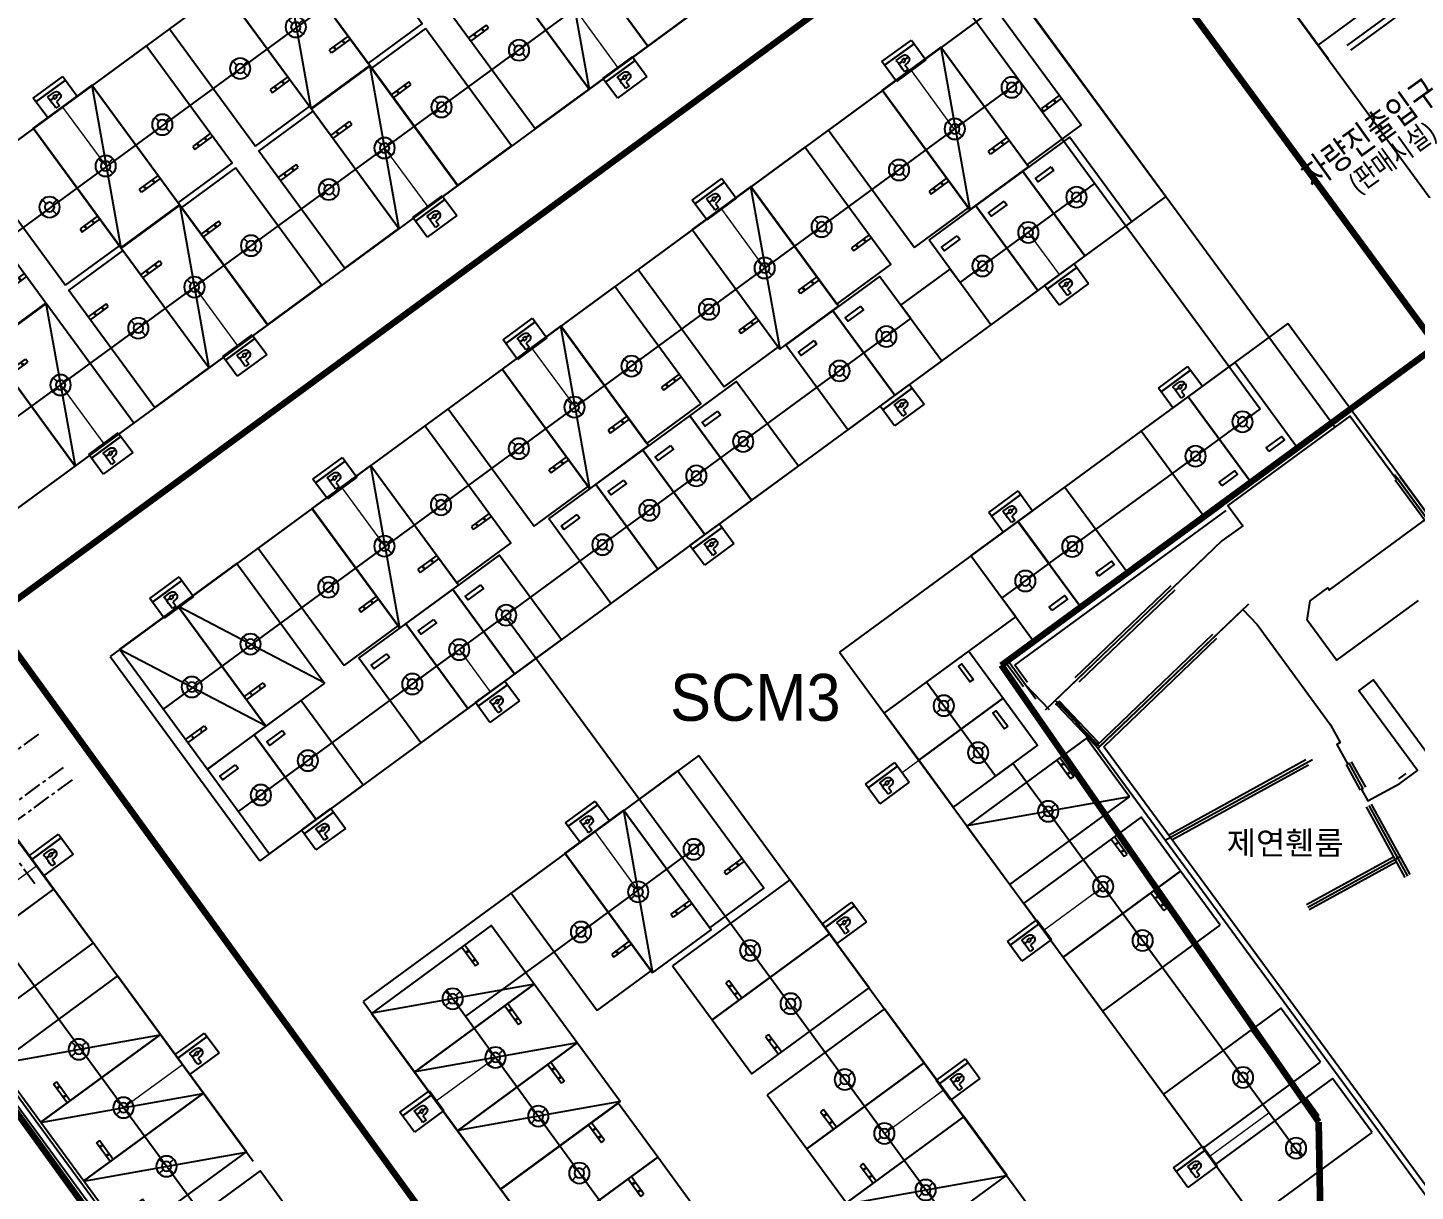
# Model space of a CAD drawing. Header units: millimetres. Extents: x 75184266 to 76346726, y -35077925 to -33679385.
# Drawn here: x 75361987 to 75409672, y -34979865 to -34939875 of the extents above; entities that cross this region are included whole.
import ezdxf
from ezdxf.enums import TextEntityAlignment as Align

# ---------------------------------------------------------------- set-up
doc = ezdxf.new("R2010")
doc.units = ezdxf.units.MM
doc.header["$LTSCALE"] = 50
doc.header["$MEASUREMENT"] = 0
doc.linetypes.add('CENTER', pattern=[2, 1.25, -0.25, 0.25, -0.25])
for name, color, linetype in [('0-유도관제', 6, 'CONTINUOUS'), ('CEN', 1, 'CENTER'), ('PARKING', 7, 'CONTINUOUS'), ('XR-지하3층$0$a-door', 6, 'CONTINUOUS'), ('XR-지하3층$0$A-주차', 9, 'CONTINUOUS'), ('XR-지하3층$0$b-sor-1$0$wid', 4, 'CONTINUOUS'), ('XR-지하3층$0$WAL', 3, 'CONTINUOUS'), ('XR-지하3층$0$일반주차', 8, 'CONTINUOUS'), ('XR-지하3층$0$확장형주차', 8, 'CONTINUOUS')]:
    doc.layers.add(name, color=color, linetype=linetype)
doc.layers.add('건축', color=8, linetype='CONTINUOUS', plot=False)
for name, color, linetype, lineweight in [('구역제어-S.C.M', 2, 'CONTINUOUS', 100), ('주차유도-LGM', 6, 'CONTINUOUS', 20), ('주차유도-USM', 1, 'CONTINUOUS', 35), ('주차유도-레이스웨이', 1, 'CONTINUOUS', 25)]:
    doc.layers.add(name, color=color, linetype=linetype, lineweight=lineweight)
doc.styles.add('HY중고딕', font='')
doc.styles.add('XR-지하3층$0$맑은고딕', font='')
doc.styles.add('XR-지하3층$0$울릉도m', font='')
doc.styles.get('HY중고딕').set_extended_font_data('Dotum')
doc.styles.get('XR-지하3층$0$맑은고딕').set_extended_font_data('Malgun Gothic')
doc.styles.get('XR-지하3층$0$울릉도m').set_extended_font_data('Malgun Gothic')

# ---------------------------------------------------------------- blocks, each defined once
blk = doc.blocks.new('XR-지하3층$0$확장형 주차')
at = {"layer": 'XR-지하3층$0$확장형주차', "color": 7}
for p, q in [((0, 3965), (800, 3965)), ((0, 3835), (800, 3835)), ((800, 3835), (800, 3965))]:
    blk.add_line(p, q, dxfattribs=at)
blk.add_lwpolyline([(2500, 5100), (0, 0)], dxfattribs=at)
blk.add_lwpolyline([(2500, 5091), (0, 5091), (0, -9), (2500, -9)], close=True, dxfattribs=at)
for centre in [(238, 3900), (613, 3900)]:
    blk.add_circle(centre, 17.5, dxfattribs=at)
blk = doc.blocks.new('XR-지하3층$0$일반형 주차')
at = {"layer": 'XR-지하3층$0$일반주차'}
for p, q in [((750, 3865), (0, 3865)), ((750, 3735), (750, 3865)), ((0, 3735), (750, 3735))]:
    blk.add_line(p, q, dxfattribs=at)
blk.add_lwpolyline([(2300, 5000), (0, 5000), (0, 0), (2300, 0)], close=True, dxfattribs=at)
for centre in [(238, 3800), (563, 3800)]:
    blk.add_circle(centre, 17.5, dxfattribs=at)
blk = doc.blocks.new('XR-지하3층$0$A$C73B52ADF')
at = {"layer": 'XR-지하3층$0$A-주차', "elevation": 0}
for points in [[(-2038, 2466), (-38, 2466), (-38, -1134), (-2038, -1134)], [(-1166, 2021), (-1166, 1871), (-1832, 1871), (-1832, 2021)]]:
    blk.add_lwpolyline(points, close=True, dxfattribs=at)
blk = doc.blocks.new('XR-지하3층$0$A$C77A365F3')
at = {"layer": 'XR-지하3층$0$a-door'}
for points in [[(0, 0), (45, 0), (45, 150), (0, 150)], [(45, 150), (1955, 150), (1955, 0), (45, 0)], [(45, 15), (115, 15), (115, 75), (45, 75)], [(45, 75), (1035, 75), (1035, 15), (45, 15)], [(115, 39), (965, 39), (965, 51), (115, 51)], [(965, 75), (1035, 75), (1035, 135), (965, 135)], [(965, 135), (1955, 135), (1955, 75), (965, 75)], [(965, 15), (1035, 15), (1035, 75), (965, 75)], [(1035, 99), (1885, 99), (1885, 111), (1035, 111)], [(1885, 75), (1955, 75), (1955, 135), (1885, 135)], [(1955, 0), (2000, 0), (2000, 150), (1955, 150)]]:
    blk.add_lwpolyline(points, close=True, dxfattribs=at)
at = {"layer": 'XR-지하3층$0$b-sor-1$0$wid', "color": 1}
blk.add_line((1000, 0), (1000, 150), dxfattribs=at)
at = {"layer": 'XR-지하3층$0$WAL', "color": 0, "const_width": 10}
blk.add_lwpolyline([(260, 100), (809, 100), (712, 130)], dxfattribs=at)
blk = doc.blocks.new('센서')
at = {"layer": '0-유도관제', "color": 0}
for p, q in [((405935, 34224), (406072, 34088)), ((405936, 33712), (406072, 33849)), ((406311, 34088), (406447, 34225)), ((406311, 33849), (406448, 33713))]:
    blk.add_line(p, q, dxfattribs=at)
for major_axis, start_param, end_param in [((0, 362), 2.801804347482335, 9.084989654661921), ((0, 169), 2.862310370331367, 9.145495677510954)]:
    blk.add_ellipse((406192, 33969), major_axis=major_axis, ratio=1, start_param=start_param, end_param=end_param, dxfattribs=at)
blk = doc.blocks.new('만공차등')
at = {"layer": '0-유도관제', "color": 0}
for p, q in [((305755, 78525), (306597, 78525)), ((305755, 77269), (305755, 78525)), ((306442, 77269), (306442, 78525)), ((306442, 78525), (306442, 77269)), ((306597, 78525), (306597, 77269)), ((306185, 78101), (306185, 77952)), ((306185, 77838), (306185, 77693)), ((306191, 78101), (306191, 77952)), ((306191, 77838), (306191, 77693)), ((306597, 77269), (305755, 77269))]:
    blk.add_line(p, q, dxfattribs=at)
for points in [[(305858, 77952), (305858, 77952), (305858, 78101), (305858, 78101)], [(305858, 78101), (305858, 78101), (306044, 78101), (306185, 78101)], [(306037, 77952), (306037, 77952), (305858, 77952), (305858, 77952)], [(306037, 77870), (306037, 77870), (306037, 77952), (306037, 77952)], [(306078, 77737), (306050, 77766), (306037, 77810), (306037, 77870)], [(306185, 77693), (306139, 77694), (306104, 77709), (306078, 77737)], [(306134, 77952), (306134, 77952), (306134, 77915), (306134, 77915)], [(306185, 77952), (306159, 77952), (306134, 77952), (306134, 77952)], [(306134, 77915), (306134, 77887), (306139, 77867), (306149, 77855)], [(306149, 77855), (306158, 77844), (306170, 77838), (306185, 77838)], [(306191, 78101), (306274, 78101), (306339, 78101), (306339, 78101)], [(306241, 77952), (306241, 77952), (306217, 77952), (306191, 77952)], [(306191, 77838), (306204, 77838), (306216, 77843), (306226, 77853)], [(306226, 77853), (306236, 77863), (306241, 77882), (306241, 77909)], [(306241, 77909), (306241, 77909), (306241, 77952), (306241, 77952)], [(306339, 77854), (306339, 77800), (306327, 77760), (306301, 77733)], [(306339, 78101), (306339, 78101), (306339, 77854), (306339, 77854)]]:
    blk.add_open_spline(points, degree=3, dxfattribs=at)
blk.add_open_spline([(306301, 77733), (306275, 77706), (306239, 77693), (306192, 77693), (306191, 77693), (306191, 77693), (306191, 77693)], degree=3, knots=[0.4989771, 0.4989771, 0.4989771, 0.4989771, 0.9979543, 0.9979543, 0.9979543, 1, 1, 1, 1], dxfattribs=at)

msp = doc.modelspace()

# ---------------------------------------------------------------- linework, layer by layer
at = {"layer": 'CEN', "ltscale": 10}
for points in [[(75362226.6, -34969298.9), (75353385, -34957239)], [(75362358.8, -34964149.9), (75356539.3, -34968416.5)], [(75363201.4, -34965299.2), (75357381.8, -34969565.7)], [(75363511.8, -34965722.6), (75359647.9, -34968555.3)]]:
    msp.add_lwpolyline(points, dxfattribs=at)
at = {"layer": '건축', "ltscale": 0.5}
for p, q in [((75386375, -34925598.5), (75355245, -34948421.5)), ((75392406, -34933824.6), (75361275.9, -34956647.5)), ((75406690.2, -34940959.6), (75402019.4, -34934588.7)), ((75395953.6, -34938663.5), (75364823.5, -34961486.4)), ((75395953.6, -34938663.5), (75401097.6, -34945679.8)), ((75401097.6, -34945679.8), (75369967.6, -34968502.7)), ((75405291.3, -34950044.9), (75389887.6, -34961338.1)), ((75426459.8, -34978918.4), (75405291.3, -34950044.9)), ((75413977.3, -34962239.7), (75408982.9, -34955427.5)), ((75414256.5, -34962282.3), (75409144.1, -34955309.2)), ((75395633.8, -34961744.5), (75403053.4, -34956304.9)), ((75395913.4, -34961787.6), (75403171.7, -34956466.1)), ((75396965.6, -34963317.7), (75402432.8, -34958081.9)), ((75397979.8, -34962208), (75401280.3, -34959047.2)), ((75398118.1, -34962352.5), (75401418.7, -34959191.6)), ((75398760.1, -34964645.3), (75403954.5, -34959670.8)), ((75398700.5, -34964564), (75402718.7, -34960715.8)), ((75398965.4, -34964587.2), (75402857, -34960860.3)), ((75396204.8, -34962523.3), (75395633.8, -34961744.5)), ((75395714.5, -34961685.4), (75396637.3, -34962944.2)), ((75396350.5, -34962383.8), (75395913.4, -34961787.6)), ((75397107, -34963320.8), (75396277, -34962454.1)), ((75352119.1, -34963608.8), (75367627.4, -34984761.9)), ((75351957.8, -34963727.1), (75367526.1, -34984961.9)), ((75410707.5, -34980941.4), (75398700.5, -34964564)), ((75410765.1, -34980681.7), (75398965.4, -34964587.2)), ((75385048.8, -34964885.7), (75373515.1, -34973341.6)), ((75401073.6, -34967800.9), (75406135.2, -34965022.3)), ((75401190.8, -34967622.5), (75405911.8, -34965030.9)), ((75407475.1, -34965104.5), (75407475.1, -34965104.5)), ((75407475.1, -34965104.5), (75407956.4, -34965981.1)), ((75401310.1, -34967785.2), (75406008, -34965206.2)), ((75407299.8, -34965200.8), (75407781, -34966077.4)), ((75409106.5, -34965686.7), (75409356.4, -34965503.3)), ((75408158.9, -34966557.9), (75409489.5, -34968981.7)), ((75407983.6, -34966654.2), (75409314.2, -34969078)), ((75408071.3, -34966606), (75409401.8, -34969029.8)), ((75405930.8, -34970011.3), (75408924.4, -34968367.9)), ((75405978.9, -34970098.9), (75409147.8, -34968359.3)), ((75406027, -34970186.6), (75409020.6, -34968543.2))]:
    msp.add_line(p, q, dxfattribs=at)
at = {"layer": '건축', "ltscale": 1000}
for p, q in [((75407335.4, -34940486.6), (75426932.7, -34926118.8)), ((75407453.6, -34940647.9), (75426889.7, -34926398.4))]:
    msp.add_line(p, q, dxfattribs=at)
at = {"layer": '건축'}
for p, q in [((75369735.1, -34978840.8), (75337215.5, -34934484.6)), ((75364823.5, -34961486.4), (75369967.6, -34968502.7)), ((75389887.6, -34961338.1), (75407647.3, -34985562)), ((75385048.8, -34964885.7), (75399523.1, -34984628.4)), ((75373515.1, -34973341.6), (75382474.5, -34985561.9))]:
    msp.add_line(p, q, dxfattribs=at)
at = {"layer": '건축', "ltscale": 0.5}
for points in [[(75414201.7, -34962198.5), (75414116.7, -34962260.8), (75408974.8, -34955247.3), (75408934.6, -34955276.9), (75407426.2, -34953220.9), (75406907, -34953601.7), (75367809.3, -34900273.2), (75367729.2, -34900331.8), (75339172, -34861380.4), (75346591, -34855941.2), (75357179.5, -34870383.7), (75362824.9, -34866244.9), (75366426.7, -34871157.7), (75361023.3, -34875119.2), (75360700.7, -34875355.7), (75389495.4, -34914631.1), (75388124.4, -34915636.3), (75435545.1, -34980317.2), (75435625.8, -34980258.1), (75435861.1, -34980579.1), (75430538.4, -34984481.5), (75414201.7, -34962198.5)], [(75409772.2, -34959561.4), (75406970.3, -34961616.9), (75405960, -34960239.8), (75406062.4, -34959573), (75406665.6, -34959130.6), (75406718.8, -34959203.1), (75410072.1, -34956743.1), (75409063.5, -34955368.3), (75409023.3, -34955397.9), (75407427.2, -34953222.2), (75406908.1, -34953602.8), (75403233.5, -34956296.8), (75403741.1, -34956988.7), (75403028.1, -34957511.8), (75401349.5, -34959119.4), (75397302.1, -34962995.4), (75398823.8, -34964584.3), (75403741.2, -34959875.1), (75404235.5, -34960391.2), (75406758.4, -34963830.1), (75407092.9, -34964439.5), (75406974.6, -34964504.4), (75407343.7, -34965176.7), (75407387.5, -34965152.6), (75407868.7, -34966029.2), (75407824.9, -34966053.3), (75408042.9, -34966450.5), (75409139.6, -34965848.4), (75409747.7, -34965402.6), (75407736.3, -34962661.1), (75408240.3, -34962291.4), (75410251.7, -34965033.1)]]:
    msp.add_lwpolyline(points, dxfattribs=at)
at = {"layer": '구역제어-S.C.M', "ltscale": 0.5}
for p, q in [((75378517.4, -34907382.3), (75410405.7, -34950807.4)), ((75360790.4, -34960121.3), (75397467.5, -34933188.3)), ((75341735.4, -34933982.3), (75376499.4, -34981889.3)), ((75368988.4, -34987336.3), (75334267.4, -34939489.4, 0)), ((75395457.4, -34961784.3), (75410405.7, -34950807.4)), ((75406360.8, -34977489.8), (75395457.4, -34961784.3)), ((75406549.8, -34988954.5), (75406360.8, -34977489.8))]:
    msp.add_line(p, q, dxfattribs=at)
at = {"layer": '주차유도-LGM', "color": 6, "lineweight": 20, "ltscale": 500}
for p, q in [((75380784.5, -34939229), (75382268, -34941252.5)), ((75392345.1, -34941348.6), (75393828.6, -34943372.1)), ((75363182.9, -34942603.5), (75364666.4, -34944626.9)), ((75374249.7, -34944009), (75375733.2, -34946032.5)), ((75385829.2, -34946109.8), (75387312.7, -34948133.3)), ((75396374.5, -34946910.2), (75397438.8, -34948361.8)), ((75367716.8, -34948787.6), (75369200.3, -34950811)), ((75379325, -34950905.5), (75380808.5, -34952928.9)), ((75390720.6, -34951055.8), (75391784.9, -34952507.4)), ((75363115.3, -34952153.4), (75364598.8, -34954176.8)), ((75401864, -34952557.6), (75402946.5, -34954034)), ((75372792.6, -34955694.7), (75374276.1, -34957718.2)), ((75384188.1, -34955845), (75385252.4, -34957296.7)), ((75396028.5, -34956835.9), (75397111, -34958312.4)), ((75367182.1, -34959797.6), (75368665.6, -34961821.1)), ((75376817.6, -34961248.7), (75377881.9, -34962700.4)), ((75392035.6, -34965466.7), (75394059.1, -34963983.2)), ((75370837.7, -34965632.9), (75371902, -34967084.5)), ((75381476.2, -34967505), (75382959.7, -34969528.5)), ((75360832.9, -34969743.9), (75362292.4, -34968678.3)), ((75396919.9, -34970875.5), (75398943.3, -34969392)), ((75387526.2, -34972493.1), (75389549.6, -34971009.6)), ((75365278.7, -34976991.9), (75367302.1, -34975508.4)), ((75376039.5, -34976748.7), (75378063, -34975265.2)), ((75391427.7, -34977878.5), (75393451.2, -34976395)), ((75402621.4, -34978652.3), (75404644.8, -34977168.8))]:
    msp.add_line(p, q, dxfattribs=at)
at = {"layer": '주차유도-레이스웨이', "ltscale": 0.5}
for p, q in [((75370520.8, -34906843), (75396087.7, -34941715.8)), ((75357067.6, -34950235.9), (75386509.2, -34928650.9)), ((75360093.9, -34954363.5), (75389559.8, -34932811.9)), ((75366649, -34963298.7), (75396087.7, -34941715.8)), ((75396087.7, -34941715.8), (75398664.8, -34945230.9)), ((75394027.1, -34948631.6), (75398664.8, -34945230.9)), ((75398664.8, -34945230.9), (75404341.1, -34952973)), ((75391995.7, -34949412.5), (75393689.3, -34948170.8)), ((75393689.3, -34948170.8), (75394027.1, -34948631.6)), ((75392333.3, -34949873), (75391995.7, -34949412.5)), ((75369224.7, -34966815.5), (75392333.3, -34949873)), ((75404341.1, -34952973), (75401315.2, -34955191.6)), ((75401315.2, -34955191.6), (75398693.3, -34957114.2)), ((75395467.4, -34959479.3), (75398693.3, -34957114.2)), ((75395940.1, -34960124.1), (75395467.4, -34959479.3)), ((75384477.7, -34968404.3), (75378387.5, -34960097.6)), ((75392876.5, -34962370.2), (75395940.1, -34960124.1)), ((75395241.6, -34965596.1), (75392876.5, -34962370.2)), ((75395839.2, -34965158), (75395241.6, -34965596.1)), ((75396312.5, -34965803.6), (75395839.2, -34965158)), ((75396312.5, -34965803.6), (75405757, -34978685.7)), ((75385158.4, -34967905.3), (75380075.1, -34971632.1)), ((75386133.7, -34970663.1), (75384477.7, -34968404.3)), ((75393583.2, -34980824), (75386133.7, -34970663.1)), ((75369314.7, -34982496.9), (75360859.5, -34970964.4)), ((75380075.1, -34971632.1), (75377031.6, -34973850.1)), ((75376384.7, -34972962.3), (75383871.8, -34983235.8))]:
    msp.add_line(p, q, dxfattribs=at)

# ---------------------------------------------------------------- block references
at = {"layer": '건축'}
for name, p, rotation in [('XR-지하3층$0$일반형 주차', (75383293.1, -34940505.7), 36.24693643183485), ('XR-지하3층$0$일반형 주차', (75372583.9, -34935709.5), 216.2469348949301), ('XR-지하3층$0$일반형 주차', (75404975.5, -34938620.8), 306.2469352298511), ('XR-지하3층$0$확장형 주차', (75381276.9, -34941983.9), 36.24693643183485), ('XR-지하3층$0$확장형 주차', (75370729, -34937069.4), 216.2469348949301), ('XR-지하3층$0$일반형 주차', (75379422, -34943343.8), 36.24693643183485), ('XR-지하3층$0$일반형 주차', (75368712.9, -34938547.5), 216.2469348949301), ('XR-지하3층$0$일반형 주차', (75395228.7, -34939194.9), 216.2469348949301), ('XR-지하3층$0$일반형 주차', (75376760, -34945295.4), 36.24693643183485), ('XR-지하3층$0$일반형 주차', (75366052.8, -34940497.8), 216.2469348949301), ('XR-지하3층$0$확장형 주차', (75393373.8, -34940554.8), 216.2469348949301), ('XR-지하3층$0$확장형 주차', (75374743.8, -34946773.6), 36.24693643183485), ('XR-지하3층$0$확장형 주차', (75364197.9, -34941857.7), 216.2469348949301), ('XR-지하3층$0$일반형 주차', (75391357.6, -34942033), 216.2469348949301), ('XR-지하3층$0$일반형 주차', (75372888.9, -34948133.5), 36.24693643183485), ('XR-지하3층$0$일반형 주차', (75362181.7, -34943335.8), 216.2469348949301), ('XR-지하3층$0$A$C73B52ADF', (75399289.9, -34945598.5, 0), 36.24761539545744), ('XR-지하3층$0$일반형 주차', (75388696.2, -34943984.2), 216.2469348949301), ('XR-지하3층$0$일반형 주차', (75370228.8, -34950083.7), 36.24693643183485), ('XR-지하3층$0$A$C73B52ADF', (75397677, -34946781.1, 0), 36.24761539545744), ('XR-지하3층$0$확장형 주차', (75359597.7, -34945230.3), 216.2469348949301), ('XR-지하3층$0$확장형 주차', (75386841.3, -34945344.1), 216.2469348949301), ('XR-지하3층$0$확장형 주차', (75368212.6, -34951561.9), 36.24693643183485), ('XR-지하3층$0$A$C73B52ADF', (75396064, -34947963.6, 0), 36.24761539545744), ('XR-지하3층$0$일반형 주차', (75384825.1, -34946822.2), 216.2469348949301), ('XR-지하3층$0$일반형 주차', (75366357.7, -34952921.8), 36.24693643183485), ('XR-지하3층$0$A$C73B52ADF', (75392757.5, -34950387.8, 0), 36.24761539545744), ('XR-지하3층$0$일반형 주차', (75382163.8, -34948773.4), 216.2469348949301), ('XR-지하3층$0$확장형 주차', (75363612.4, -34954934.6), 36.24693489493006), ('XR-지하3층$0$A$C73B52ADF', (75391144.5, -34951570.3, 0), 36.24761539545744), ('XR-지하3층$0$확장형 주차', (75380308.9, -34950133.3), 216.2469348949301), ('XR-지하3층$0$확장형 주차', (75361596.2, -34956412.7), 36.24693489493006), ('XR-지하3층$0$일반형 주차', (75378292.7, -34951611.5), 216.2469348949301), ('XR-지하3층$0$A$C73B52ADF', (75402504.1, -34953494.5, 0), 216.2476153954574), ('XR-지하3층$0$A$C73B52ADF', (75387838, -34953994.5, 0), 36.24761539545744), ('XR-지하3층$0$A$C73B52ADF', (75400891.2, -34954677, 0), 216.2476153954574), ('XR-지하3층$0$일반형 주차', (75375631.3, -34953562.7), 216.2469348949301), ('XR-지하3층$0$A$C73B52ADF', (75386225, -34955177, 0), 36.24761539545744), ('XR-지하3층$0$A$C73B52ADF', (75384612.1, -34956359.6, 0), 36.24761539545744), ('XR-지하3층$0$확장형 주차', (75373776.4, -34954922.6), 216.2469348949301), ('XR-지하3층$0$A$C73B52ADF', (75382999.1, -34957542.1, 0), 36.24761539545744), ('XR-지하3층$0$A$C73B52ADF', (75396656.3, -34957782.3, 0), 216.2476153954574), ('XR-지하3층$0$일반형 주차', (75371760.2, -34956400.7), 216.2469348949301), ('XR-지하3층$0$A$C73B52ADF', (75395043.4, -34958964.8, 0), 216.2476153954574), ('XR-지하3층$0$A$C73B52ADF', (75379692.6, -34959966.3, 0), 36.24761539545744), ('XR-지하3층$0$A$C73B52ADF', (75378079.6, -34961148.8, 0), 36.24761539545744), ('XR-지하3층$0$A$C73B52ADF', (75376466.7, -34962331.4, 0), 36.24761539545744), ('XR-지하3층$0$A$C73B52ADF', (75393544.6, -34964407.2, 0), 306.2476159917877), ('XR-지하3층$0$A$C73B52ADF', (75372874.6, -34964964.9, 0), 36.24761539545744), ('XR-지하3층$0$A$C73B52ADF', (75394727.1, -34966020.1, 0), 306.2476159917877), ('XR-지하3층$0$A$C73B52ADF', (75371261.6, -34966147.4, 0), 36.24761539545744), ('XR-지하3층$0$확장형 주차', (75394263.2, -34967305.9), 306.2469333594607), ('XR-지하3층$0$일반형 주차', (75384322.9, -34965417.9), 216.2469348949301), ('XR-지하3층$0$확장형 주차', (75382468, -34966777.8), 216.2469348949301), ('XR-지하3층$0$일반형 주차', (75396214.2, -34969967), 306.2469333594607), ('XR-지하3층$0$A$C73B52ADF', (75360756.2, -34968513.5, 0), 126.2476153954574), ('XR-지하3층$0$일반형 주차', (75380451.8, -34968256), 216.2469348949301), ('XR-지하3층$0$일반형 주차', (75397574.1, -34971821.9), 306.2469333594607), ('XR-지하3층$0$일반형 주차', (75389542.9, -34971015.6), 126.2469333594607), ('XR-지하3층$0$일반형 주차', (75364235.7, -34971341), 126.2469333594607), ('XR-지하3층$0$확장형 주차', (75373810.8, -34973744.8), 306.2469352298511), ('XR-지하3층$0$일반형 주차', (75390902.3, -34972869.8), 126.2469333594607), ('XR-지하3층$0$확장형 주차', (75366541.6, -34974485.8, 0), 126.2469333594607), ('XR-지하3층$0$확장형 주차', (75375288.9, -34975761), 306.2469352298511), ('XR-지하3층$0$일반형 주차', (75392794.4, -34975450.6), 126.2469333594607), ('XR-지하3층$0$일반형 주차', (75401024.3, -34976527.9), 306.2469333594607), ('XR-지하3층$0$확장형 주차', (75368019.7, -34976502, 0), 126.2469333594607), ('XR-지하3층$0$확장형 주차', (75376767.1, -34977777.2), 306.2469352298511), ('XR-지하3층$0$일반형 주차', (75394154.3, -34977305.5), 126.2469333594607), ('XR-지하3층$0$일반형 주차', (75402800.3, -34978950.3), 306.2469333594607), ('XR-지하3층$0$확장형 주차', (75369497.9, -34978518.2, 0), 126.2469333594607), ('XR-지하3층$0$일반형 주차', (75378245.3, -34979793.4), 306.2469333594607), ('XR-지하3층$0$확장형 주차', (75395632.4, -34979321.7), 126.2469333594607), ('XR-지하3층$0$일반형 주차', (75379605.2, -34981648.3), 306.2469333594607), ('XR-지하3층$0$일반형 주차', (75371330.9, -34981018.7), 126.2469333594607)]:
    msp.add_blockref(name, p, dxfattribs=dict(at, rotation=rotation))
at = {"layer": '건축', "xscale": -1, "rotation": 216.2617644276884}
for p in [(75367162.6, -34959772.3), (75365146.1, -34961249.9)]:
    msp.add_blockref('XR-지하3층$0$확장형 주차', p, dxfattribs=at)
at = {"layer": '건축', "extrusion": (-3.49359e-10, 3.64597e-10, -1), "zscale": -1, "rotation": 226.2384026686534}
msp.add_blockref('XR-지하3층$0$A$C77A365F3', (-75397425.5, -34963015.8, 0), dxfattribs=at)
at = {"layer": '주차유도-LGM', "color": 6, "rotation": 126.2469349002818}
for p in [(75635949.7, -35141874.5), (75626365, -35142450), (75606787.5, -35143129.4), (75629433.8, -35146635.8), (75619830.1, -35147230), (75641541.3, -35149567.1), (75622929.6, -35151431.4), (75613297.3, -35152008.6), (75645456, -35153092.8), (75635887.4, -35153712.7), (75608695.8, -35155374.4), (75616397.1, -35156220.6), (75639620.6, -35157371.1), (75629355, -35158501.9), (75610786.7, -35160323.5), (75621984.5, -35163905.6), (75635382.5, -35166703.8), (75625080.7, -35168031), (75616004.6, -35168289.8), (75606644.8, -35169173.8), (75633909.9, -35171503.8), (75640266.8, -35172112.7), (75611662.4, -35176002.6), (75637811.4, -35176889.1), (75619386.4, -35177985.8), (75645968.2, -35179889.4)]:
    msp.add_blockref('만공차등', p, dxfattribs=at)
at = {"layer": '주차유도-USM', "extrusion": (0, 0, -1), "xscale": 0.9750000000000001, "yscale": 0.9750000000000001, "zscale": -0.9750000000000001, "rotation": 270}
for p in [(-75404318.7, -34543811.6), (-75411990.7, -34544610.8), (-75402407.2, -34545239.9), (-75428922.3, -34545887.7), (-75409328.6, -34546562.5), (-75399731.3, -34547168.6), (-75426966.3, -34547317), (-75407369.1, -34547972.2), (-75397785.8, -34548590.1), (-75425051.3, -34548725.8), (-75405457.5, -34549400.6), (-75431147.3, -34549661.6), (-75395857.2, -34550002.4), (-75422389.9, -34550677), (-75429493.8, -34550873.4), (-75402781.7, -34551329.3), (-75420432.1, -34552096.5), (-75427921.2, -34552026.4), (-75400836.2, -34552750.8), (-75418518.8, -34553515.1), (-75398907.6, -34554163.1), (-75424614.8, -34554450.9), (-75415856.8, -34555466.7), (-75423001.9, -34555633.4), (-75396234.7, -34556116.6), (-75413897.2, -34556876.5), (-75436853.9, -34557380.9), (-75411985.7, -34558304.8), (-75419695.4, -34558057.5), (-75435241, -34558563.5), (-75418082.3, -34559240), (-75409309.9, -34560233.5), (-75416469.3, -34560422.5), (-75407364.3, -34561655), (-75414856.5, -34561605.2), (-75431006.1, -34561668.7), (-75405435.7, -34563067.3), (-75429393.2, -34562851.3), (-75411549.9, -34564029.4), (-75402762.9, -34565020.8), (-75409937, -34565211.9), (-75400746.1, -34566496), (-75408324.1, -34566394.5), (-75426587.2, -34567139.9), (-75427769.7, -34568752.9), (-75404732, -34569028), (-75403119, -34570210.5), (-75430178.2, -34570769.5), (-75417993, -34572077.2), (-75416087.1, -34573536.6), (-75432062.7, -34573355.2), (-75414121.9, -34574915.3), (-75433422.6, -34575210.1), (-75419935.7, -34575551.8), (-75409712, -34577210.8), (-75421328.2, -34577381.8), (-75396865.3, -34578948.6, 0), (-75411182.3, -34579228.4), (-75436872.8, -34579916.2), (-75423187.2, -34579986.8), (-75398398, -34580955.1), (-75412652.7, -34581246), (-75424547.1, -34581841.7), (-75438694.9, -34582346.1), (-75399876.2, -34582971.3), (-75414063.4, -34583203.9), (-75425966.1, -34583782.7)]:
    msp.add_blockref('센서', p, dxfattribs=at)

# ---------------------------------------------------------------- texts
at = {"layer": 'PARKING', "color": 3, "style": 'HY중고딕'}
msp.add_text('SCM3', height=1612.22, dxfattribs=at).set_placement((75386992.3, -34962889, 376), align=Align.MIDDLE)
at = {"layer": '건축', "style": 'XR-지하3층$0$울릉도m', "width": 0.8}
for s, height, p in [('차량진출입구', 900, (75406152.1, -34945434.4)), ('(판매시설)', 720, (75407722.7, -34945584.7))]:
    msp.add_text(s, height=height, rotation=35.63823, dxfattribs=at).set_placement(p)
at = {"layer": '건축', "style": 'XR-지하3층$0$맑은고딕'}
msp.add_text('제연휀룸', height=800, dxfattribs=at).set_placement((75405201.8, -34967886.9, 0), align=Align.MIDDLE)

doc.saveas('drawing.dxf')
